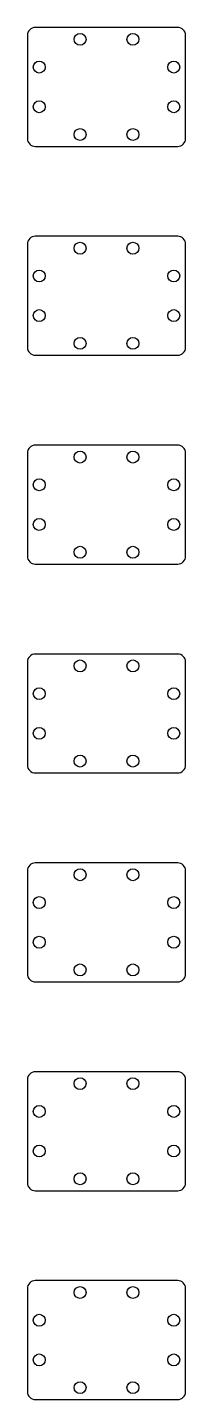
# Model space of a CAD drawing. Header units: metres. Extents: x -20 to 20, y 0 to 346.
import ezdxf

# ---------------------------------------------------------------- set-up
doc = ezdxf.new("R2010")
doc.units = ezdxf.units.M

msp = doc.modelspace()

# ---------------------------------------------------------------- linework, layer by layer
at = {"layer": 'PARAMETRIX'}
for p, q in [((18, 346), (-18, 346)), ((-20, 344), (-20, 318)), ((20, 318), (20, 344)), ((-18, 316), (18, 316)), ((-20, 291.3333), (-20, 265.3333)), ((18, 293.3333), (-18, 293.3333)), ((20, 265.3333), (20, 291.3333)), ((-18, 263.3333), (18, 263.3333)), ((18, 240.6667), (-18, 240.6667)), ((-20, 238.6667), (-20, 212.6667)), ((20, 212.6667), (20, 238.6667)), ((-18, 210.6667), (18, 210.6667)), ((18, 188), (-18, 188)), ((-20, 186), (-20, 160)), ((20, 160), (20, 186)), ((-18, 158), (18, 158)), ((18, 135.3333), (-18, 135.3333)), ((-20, 133.3333), (-20, 107.3333)), ((20, 107.3333), (20, 133.3333)), ((-18, 105.3333), (18, 105.3333)), ((-20, 80.6667), (-20, 54.6667)), ((18, 82.6667), (-18, 82.6667)), ((20, 54.6667), (20, 80.6667)), ((-18, 52.6667), (18, 52.6667)), ((-20, 28), (-20, 2)), ((18, 30), (-18, 30)), ((20, 2), (20, 28)), ((-18, 0), (18, 0))]:
    msp.add_line(p, q, dxfattribs=at)
for centre in [(-6.6667, 343), (6.6667, 343), (-17, 336), (17, 336), (-17, 326), (17, 326), (-6.6667, 319), (6.6667, 319), (-6.6667, 290.3333), (6.6667, 290.3333), (-17, 283.3333), (17, 283.3333), (-17, 273.3333), (17, 273.3333), (-6.6667, 266.3333), (6.6667, 266.3333), (-6.6667, 237.6667), (6.6667, 237.6667), (-17, 230.6667), (17, 230.6667), (-17, 220.6667), (17, 220.6667), (-6.6667, 213.6667), (6.6667, 213.6667), (-6.6667, 185), (6.6667, 185), (-17, 178), (17, 178), (-17, 168), (17, 168), (-6.6667, 161), (6.6667, 161), (-6.6667, 132.3333), (6.6667, 132.3333), (-17, 125.3333), (17, 125.3333), (-17, 115.3333), (17, 115.3333), (-6.6667, 108.3333), (6.6667, 108.3333), (-6.6667, 79.6667), (6.6667, 79.6667), (-17, 72.6667), (17, 72.6667), (-17, 62.6667), (17, 62.6667), (-6.6667, 55.6667), (6.6667, 55.6667), (-6.6667, 27), (6.6667, 27), (-17, 20), (17, 20), (-17, 10), (17, 10), (-6.6667, 3), (6.6667, 3)]:
    msp.add_circle(centre, 1.5, dxfattribs=at)
for centre, start, end in [((-18, 344), 90, 180), ((18, 344), 0, 90), ((-18, 318), 180, 270), ((18, 318), 270, 0), ((-18, 291.3333), 90, 180), ((18, 291.3333), 0, 90), ((-18, 265.3333), 180, 270), ((18, 265.3333), 270, 0), ((-18, 238.6667), 90, 180), ((18, 238.6667), 0, 90), ((-18, 212.6667), 180, 270), ((18, 212.6667), 270, 0), ((-18, 186), 90, 180), ((18, 186), 0, 90), ((-18, 160), 180, 270), ((18, 160), 270, 0), ((-18, 133.3333), 90, 180), ((18, 133.3333), 0, 90), ((-18, 107.3333), 180, 270), ((18, 107.3333), 270, 0), ((-18, 80.6667), 90, 180), ((18, 80.6667), 0, 90), ((-18, 54.6667), 180, 270), ((18, 54.6667), 270, 0), ((-18, 28), 90, 180), ((18, 28), 0, 90), ((-18, 2), 180, 270), ((18, 2), 270, 0)]:
    msp.add_arc(centre, 2, start, end, dxfattribs=at)

doc.saveas('drawing.dxf')
